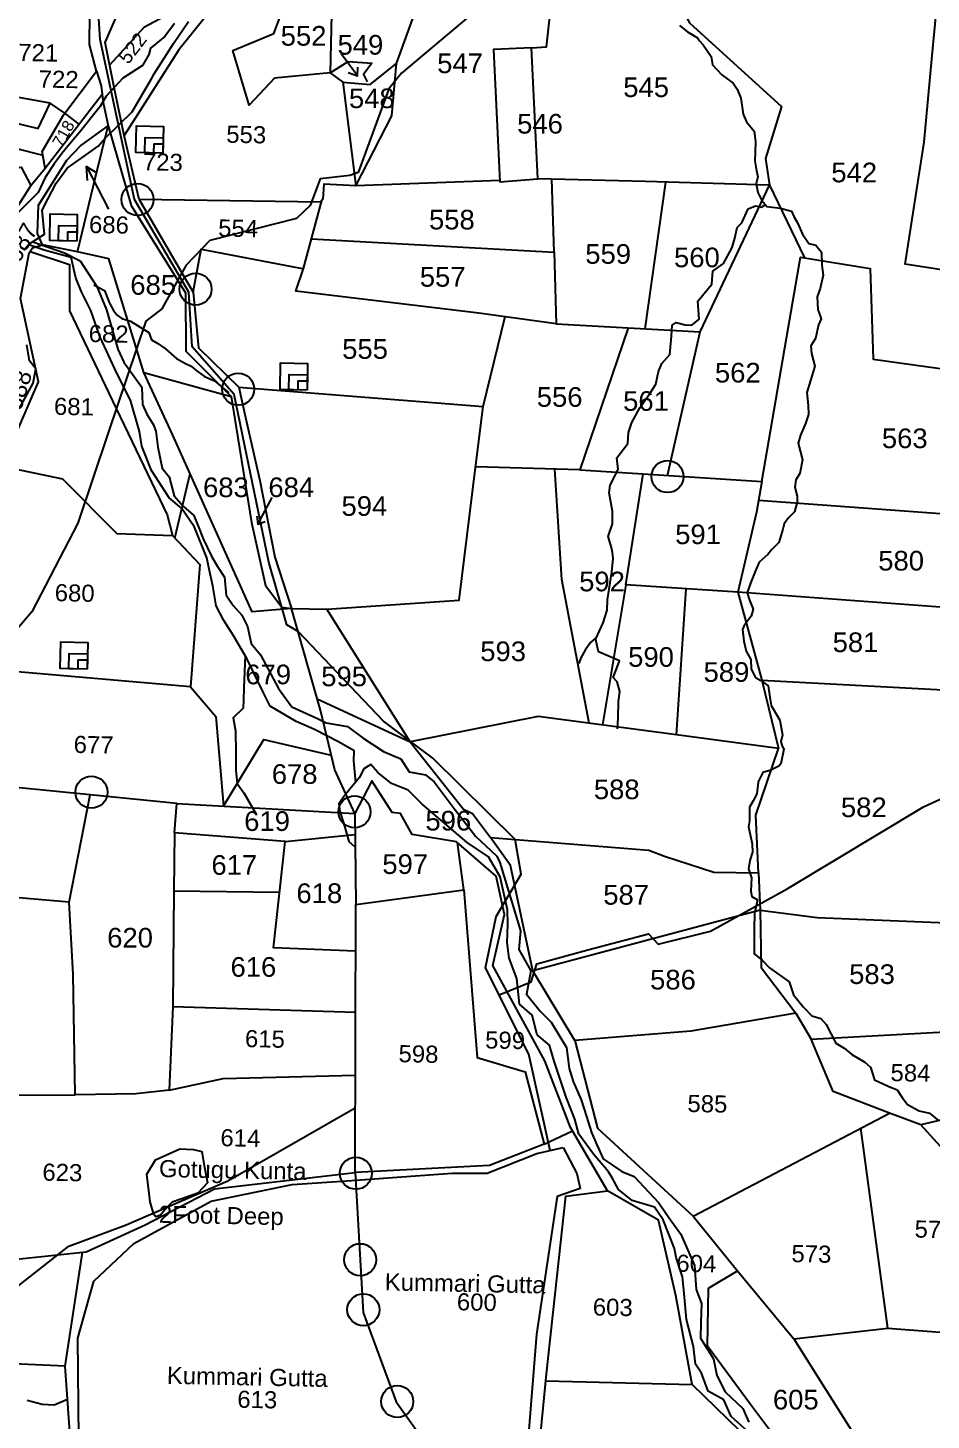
# Model space of a CAD drawing. Header units: inches. Extents: x 206739 to 240559, y 1587423 to 1599564.
# Drawn here: x 211284 to 212204, y 1588498 to 1589916 of the extents above; entities that cross this region are included whole.
import ezdxf

# ---------------------------------------------------------------- set-up
doc = ezdxf.new("R2010")
doc.units = ezdxf.units.IN
doc.header["$MEASUREMENT"] = 0
for name, color, linetype in [('BOUNDRY STONES', 240, 'Continuous'), ('PLOTS', 7, 'Continuous'), ('PLOTS NO', 7, 'Continuous'), ('ROADS', 1, 'Continuous'), ('STREAMS', 4, 'Continuous'), ('wells', 7, 'Continuous')]:
    doc.layers.add(name, color=color, linetype=linetype)
doc.styles.get("Standard").update_dxf_attribs({"font": 'arial.ttf'})

msp = doc.modelspace()

# ---------------------------------------------------------------- linework, layer by layer
at = {"layer": 'BOUNDRY STONES'}
for centre in [(211395.35072, 1589741.56542), (211454.60472, 1589650.16543), (211497.95384, 1589548.28978), (211935.33092, 1589459.31583), (211348.42206, 1589137.92399), (211616.50284, 1589117.95183), (211617.857, 1588749.81398), (211622.22817, 1588661.82022), (211625.42966, 1588610.88462), (211660.01397, 1588517.32597)]:
    msp.add_circle(centre, 16.31484, dxfattribs=at)
at = {"layer": 'PLOTS'}
for points in [[(212236.92126, 1589566.06772), (212238.39958, 1589666.30632), (212177.52365, 1589675.6637), (212196.63408, 1589799.98971), (212204.8557, 1589888.04172), (212208.52615, 1589927.35162), (212225.01416, 1590103.93528), (212292.39072, 1590102.30335)], [(211353.71123, 1589872.19646), (211346.37963, 1589899.40726), (211347.55242, 1589993.80907), (211310.48791, 1590006.51144), (211298.50861, 1590058.48244), (211346.21478, 1590085.35914)], [(211540.46276, 1590036.53302), (211505.47695, 1590011.03357), (211499.81402, 1589971.55201), (211437.5725, 1589893.89324), (211393.39566, 1589824.82215), (211381.71952, 1589806.56634), (211371.72205, 1589855.69458), (211362.40906, 1589901.45926), (211381.95544, 1589946.07581)], [(211591.80562, 1589870.48112), (211604.42436, 1589861.11406), (211632.31596, 1589858.71557), (211659.11667, 1589880.20582), (211683.92797, 1589948.56455), (211671.93996, 1590034.38945)], [(212039.23546, 1589756.23929), (211912.80245, 1589759.69962), (211803.21507, 1589762.69891), (211796.7026, 1589896.15149), (211812.10048, 1589896.9029), (211819.21642, 1589961.52549), (211824.33901, 1590008.04572), (211927.80035, 1590007.44063)], [(211594.47047, 1589989.61726), (211591.80562, 1589870.48112), (211534.97248, 1589864.97996), (211509.20671, 1589837.58647), (211492.63955, 1589893.19927), (211534.381, 1589910.57705), (211550.0588, 1589952.97076)], [(211367.06556, 1589878.57692), (211402.44007, 1589917.3317), (211441.32236, 1589938.16709), (211468.65918, 1589969.1806)], [(211936.5369, 1589960.18562), (211957.81306, 1589921.3294), (212051.27515, 1589836.07972), (212035.2129, 1589783.18474), (212039.23546, 1589756.23929), (212074.7978, 1589682.09842)], [(211796.7026, 1589896.15149), (211758.01606, 1589894.26359), (211764.58866, 1589759.57897), (211803.21507, 1589762.69891)], [(211591.80562, 1589870.48112), (211609.92128, 1589882.21605), (211634.20651, 1589880.50815), (211625.54313, 1589868.78186), (211629.3733, 1589861.52214)], [(211604.42436, 1589861.11406), (211617.88068, 1589755.4467), (211654.51168, 1589826.70928), (211659.11667, 1589880.20582)], [(211286.69656, 1589755.66254), (211301.17343, 1589773.57816), (211298.27487, 1589790.54762), (211320.38474, 1589828.26567), (211353.71123, 1589872.19646), (211358.46275, 1589857.20476), (211360.55505, 1589840.25094), (211365.44089, 1589816.44259)], [(211335.84275, 1589818.24034), (211321.20394, 1589829.34553), (211306.28372, 1589839.47511), (211223.19782, 1589854.68591), (211219.05527, 1589832.05806), (211294.108, 1589813.79332), (211306.28372, 1589839.47511)], [(211301.17343, 1589773.57816), (211359.5089, 1589848.72785)], [(211213.91227, 1589808.0185), (211298.94052, 1589786.65062)], [(211257.6757, 1589470.0967), (211294.65397, 1589555.76854), (211276.21554, 1589640.86846), (211284.9914, 1589687.22831), (211288.52743, 1589692.45813), (211298.49642, 1589695.50728), (211293.41892, 1589706.86593), (211294.49384, 1589735.82555), (211323.57175, 1589781.6712), (211337.3729, 1589796.34028), (211365.44089, 1589816.44259), (211389.00144, 1589735.41169), (211444.14432, 1589646.606), (211444.63012, 1589586.92158), (211490.80741, 1589540.95662), (211511.56287, 1589412.71675), (211525.63452, 1589348.36669), (211542.42199, 1589326.49343), (211552.34773, 1589324.85717)], [(211401.69913, 1589565.28422), (211366.04716, 1589681.22961), (211334.16205, 1589688.31961), (211352.58712, 1589764.25404), (211365.44089, 1589816.44259)], [(211617.88068, 1589755.4467), (211585.0835, 1589757.25314), (211584.23483, 1589741.84497), (211581.9007, 1589738.94982), (211397.07558, 1589741.62108), (211381.71952, 1589806.56634)], [(211196.31785, 1589750.04305), (211208.76927, 1589783.97894), (211264.77989, 1589758.90469), (211267.25754, 1589772.34734), (211276.77798, 1589774.57964), (211286.69656, 1589755.66254), (211268.96015, 1589727.80713)], [(211572.6751, 1589701.39305), (211819.97581, 1589687.83871), (211817.37599, 1589762.31134)], [(211764.52854, 1589760.81101), (211617.88068, 1589755.4467)], [(211821.94127, 1589614.97341), (211968.41038, 1589606.66062), (212039.23546, 1589756.23929)], [(211933.07062, 1589759.14491), (211912.18932, 1589609.85142)], [(211397.07558, 1589741.62108), (211437.19036, 1589672.66866), (211451.98003, 1589647.24704), (211460.15874, 1589690.79534), (211561.45634, 1589671.77085), (211564.62379, 1589671.17598), (211583.06777, 1589740.3974)], [(211334.16205, 1589688.31961), (211298.49642, 1589695.50728)], [(211285.90087, 1589688.57343), (211326.14041, 1589675.39525), (211325.95598, 1589628.21077), (211369.8869, 1589536.63736), (211425.62251, 1589420.45723), (211430.91993, 1589399.31434), (211458.76347, 1589369.81992), (211449.32683, 1589245.19965), (211475.11064, 1589214.94008), (211483.02264, 1589123.68396), (211523.92338, 1589191.72756), (211592.78426, 1589175.70663)], [(211819.97581, 1589687.83871), (211821.94127, 1589614.97341), (211743.24974, 1589625.8967), (211556.51254, 1589648.05593), (211564.62379, 1589671.17598)], [(212217.8737, 1589325.93843), (212006.84899, 1589341.49213), (211892.91485, 1589349.15518), (211910.53795, 1589462.14266), (212031.24616, 1589454.45995), (212056.40195, 1589600.29275), (212070.62913, 1589682.77038), (212141.82414, 1589671.29429), (212144.85193, 1589578.9014), (212305.75016, 1589556.47355)], [(211451.98003, 1589647.24704), (211457.47591, 1589590.4714), (211498.45168, 1589550.29136), (211505.38045, 1589519.6403), (211519.94895, 1589455.19309), (211535.42039, 1589377.32082), (211552.34773, 1589324.85717), (211588.19451, 1589324.16493), (211722.96677, 1589333.39512), (211739.37567, 1589466.03236), (211747.38096, 1589530.74117), (211769.74238, 1589622.21922)], [(211895.17582, 1589610.81702), (211846.10489, 1589466.23564), (211739.75993, 1589469.13843)], [(211935.24763, 1589460.56996), (211968.41038, 1589606.66062)], [(211552.34773, 1589324.85717), (211512.17015, 1589321.54915), (211431.15047, 1589502.18295), (211401.69913, 1589565.28422), (211490.80741, 1589540.95662)], [(211498.45168, 1589550.29136), (211747.38096, 1589530.74117)], [(211257.6757, 1589470.0967), (211319.13457, 1589456.89586), (211374.48604, 1589401.27224), (211430.91993, 1589399.31434)], [(211855.36663, 1589208.20088), (211827.62357, 1589354.55624), (211820.46888, 1589466.9354)], [(211433.33462, 1589396.75648), (211449.00794, 1589462.36964)], [(212031.24616, 1589454.45995), (212025.83892, 1589423.11317), (212006.84899, 1589341.49213), (212031.3981, 1589251.88745), (212048.18745, 1589182.32533), (211939.29938, 1589196.93754), (211803.56321, 1589215.15263), (211673.00225, 1589189.36357), (211588.19451, 1589324.16493)], [(211846.10489, 1589466.23564), (211910.53795, 1589462.14266)], [(212027.96976, 1589435.46606), (212333.95262, 1589413.00498)], [(211892.91485, 1589349.15518), (211868.88692, 1589206.38653)], [(211944.40252, 1589196.25273), (211954.40834, 1589345.01922)], [(212201.56991, 1588178.98003), (212175.47364, 1588363.93418), (212168.76779, 1588375.96179), (212133.8481, 1588398.85718), (212071.63921, 1588417.46191), (212020.98999, 1588476.04627), (211960.29311, 1588534.66546), (211943.6347, 1588625.25295), (211925.97955, 1588702.17933), (211874.29753, 1588731.95825), (211836.52478, 1588796.48034), (211810.34976, 1588864.48006), (211757.50912, 1588961.41868), (211769.29439, 1589013.52964), (211760.71272, 1589052.52335), (211720.43049, 1589087.33951), (211675.14675, 1589094.67427), (211663.30083, 1589116.20747), (211654.73969, 1589117.35237), (211634.02656, 1589149.58665), (211616.70434, 1589116.12779), (211596.47269, 1589160.59681), (211581.65063, 1589221.31615), (211552.34773, 1589324.85717)], [(211325.65272, 1589026.03706), (211135.22106, 1589042.37911), (210970.50196, 1589061.08831), (210943.68206, 1589077.9455), (210925.46879, 1589154.04129), (210942.27276, 1589192.96693), (210938.77522, 1589237.14677), (210980.40112, 1589259.89167), (211014.84289, 1589278.71106), (211068.72988, 1589293.27527), (211111.7832, 1589287.09691), (211113.8049, 1589217.40362), (211130.08428, 1589141.8978), (211215.15655, 1589138.5281), (211230.50128, 1589146.90052)], [(211449.32683, 1589245.19965), (211253.19166, 1589262.31515)], [(212031.3981, 1589251.88745), (212215.95358, 1589242.21349)], [(211578.33478, 1589233.03259), (211673.00225, 1589189.36357)], [(211673.00225, 1589189.36357), (211727.30281, 1589120.66791), (211736.53779, 1589116.19357), (211754.9476, 1589091.73289), (211916.26115, 1589078.99269), (211932.22037, 1589072.8465), (211982.33244, 1589056.55387), (212027.8747, 1589055.91769), (212025.35352, 1589114.59006), (212048.18745, 1589182.32533)], [(211156.85535, 1589140.8374), (211135.22106, 1589042.37911), (211124.58371, 1588829.05877), (211331.86974, 1588829.64517)], [(211435.31647, 1589126.38048), (211347.22873, 1589135.20582), (211230.50128, 1589146.90052)], [(211427.68193, 1588834.51688), (211393.5585, 1588830.73456), (211331.86974, 1588829.64517), (211329.7064, 1588952.14772), (211325.65272, 1589026.03706), (211347.22873, 1589135.20582)], [(211545.86875, 1589087.76086), (211433.02054, 1589096.40403), (211435.31647, 1589126.38048), (211616.70434, 1589116.12779)], [(211616.70434, 1589116.12779), (211617.72427, 1589023.55816), (211727.87877, 1589038.61951), (211721.32277, 1589086.56831)], [(211433.02054, 1589096.40403), (211432.23897, 1589037.53401), (211540.11178, 1589036.10187)], [(211617.59922, 1588976.07499), (211533.81076, 1588979.56092), (211545.86875, 1589087.76086), (211616.94002, 1589094.73766)], [(212027.8747, 1589055.91769), (212029.51663, 1589017.70705), (211798.10922, 1588955.99978), (211775.44646, 1589063.42618), (211754.9476, 1589091.73289)], [(211432.23897, 1589037.53401), (211431.25957, 1588919.81476), (211617.43505, 1588913.73145)], [(211727.87877, 1589038.61951), (211741.3788, 1588867.72414), (211790.43364, 1588853.29474), (211809.60995, 1588779.62169), (211838.49435, 1588793.116)], [(211809.60995, 1588779.62169), (211753.85334, 1588757.85497), (211617.0052, 1588750.50667), (211617.72427, 1589023.55816)], [(212029.51663, 1589017.70705), (212087.60154, 1589010.33579), (212228.33549, 1589004.70845)], [(212029.51663, 1589017.70705), (212030.84374, 1588959.55365), (212066.12292, 1588912.93812), (212081.62679, 1588886.23748)], [(212066.12292, 1588912.93812), (211958.97905, 1588894.5875), (211841.03009, 1588885.21402), (211798.10922, 1588955.99978)], [(211431.25957, 1588919.81476), (211427.68193, 1588834.51688), (211482.77324, 1588846.24946), (211617.2668, 1588849.84461)], [(211841.03009, 1588885.21402), (211863.98845, 1588795.70009), (211961.33681, 1588706.295), (212161.57264, 1588811.16426)], [(212261.22155, 1588815.19474), (212193.35092, 1588799.09148), (212161.57264, 1588811.16426), (212103.87595, 1588833.08362), (212081.62679, 1588886.23748), (212242.88447, 1588895.19085)], [(211245.9419, 1588829.40208), (211239.65888, 1588659.1208), (211343.24381, 1588669.69794), (211403.06985, 1588697.42339), (211473.81803, 1588734.03111), (211617.0052, 1588750.50667), (211625.11162, 1588608.17114), (211659.03716, 1588516.9652), (211708.77142, 1588447.25733), (211736.77935, 1588407.19957), (211804.56401, 1588398.30652), (211806.31897, 1588486.2696), (211708.77142, 1588447.25733)], [(211961.33681, 1588706.295), (212006.64429, 1588650.50703), (212064.03905, 1588581.14181), (212159.71396, 1588592.09114), (212132.22867, 1588795.79598)], [(212159.71396, 1588592.09114), (212301.89607, 1588581.34756), (212272.55991, 1588650.24383), (212236.33088, 1588751.58036), (212193.35092, 1588799.09148)], [(211806.31897, 1588486.2696), (211811.8555, 1588545.55923), (211831.77874, 1588726.4858), (211874.29753, 1588731.95825)], [(211321.59384, 1588553.28554), (211057.55362, 1588565.25277), (211044.56654, 1588614.99001), (211032.45765, 1588661.36401), (211191.65541, 1588656.84839), (211239.65888, 1588659.1208)], [(211330.65457, 1588428.893), (211321.59384, 1588553.28554), (211339.42526, 1588669.30802)], [(212161.77911, 1588425.61398), (212086.77735, 1588431.08841), (212080.80847, 1588432.90381), (212019.64917, 1588514.39477), (211976.08535, 1588573.74818), (211976.96097, 1588632.79676), (212006.64429, 1588650.50703)], [(212064.03905, 1588581.14181), (212125.68003, 1588483.05627), (212161.77911, 1588425.61398), (212227.29777, 1588328.13746), (212255.3035, 1588305.82452), (212331.91325, 1588298.11797)], [(211811.18247, 1588538.35185), (211960.29311, 1588534.66546)]]:
    msp.add_lwpolyline(points, dxfattribs=at)
at = {"layer": 'PLOTS NO'}
for points in [[(211619.50905, 1589867.62028), (211602.90237, 1589890.01128)], [(211610.02614, 1589870.73547), (211619.50905, 1589867.62028), (211619.92122, 1589876.28636)], [(211344.41777, 1589760.98036), (211343.28833, 1589775.22647), (211352.36111, 1589769.70032)], [(211343.28833, 1589775.22647), (211365.97201, 1589731.85268)], [(211517.93723, 1589410.99515), (211532.69302, 1589438.12399)], [(211517.10022, 1589419.18171), (211517.93723, 1589410.99515), (211525.28349, 1589413.50313)]]:
    msp.add_lwpolyline(points, dxfattribs=at)
at = {"layer": 'ROADS'}
for points in [[(211815.64311, 1588772.9282), (211794.08486, 1588871.19778), (211749.90154, 1588959.09473), (211760.75687, 1589011.44535), (211786.16284, 1589054.57637), (211780.00663, 1589089.75378), (211696.12201, 1589172.72444), (211646.06208, 1589210.22435), (211558.97595, 1589301.43652), (211547.49222, 1589308.4996), (211529.13272, 1589372.35145), (211493.87807, 1589542.81163), (211450.97519, 1589591.32962), (211447.62091, 1589647.04097), (211392.32997, 1589741.42638), (211357.25917, 1589904.36706), (211351.06758, 1590005.80463), (211326.90067, 1590100.63064)], [(211734.63959, 1589929.40792), (211664.2548, 1589870.30998), (211651.50169, 1589854.3594), (211620.3065, 1589769.17062), (211611.53591, 1589765.96805), (211581.43225, 1589762.46763), (211571.13676, 1589735.51367), (211557.51903, 1589722.27662), (211469.00967, 1589699.71515), (211444.79365, 1589674.76999), (211438.96036, 1589663.95124), (211420.33394, 1589630.26794), (211403.76603, 1589617.49176), (211365.40157, 1589503.75198), (211334.44246, 1589411.96696), (211287.79523, 1589321.72697), (211262.9821, 1589292.30469)], [(211763.68886, 1588931.66666), (211796.42746, 1588944.94886), (211802.00777, 1588963.18156), (211854.09154, 1588977.53571), (211915.99211, 1588993.83549), (211925.80315, 1588983.27525), (211979.09733, 1588996.32065), (212057.08618, 1589039.63119), (212196.02131, 1589123.05757), (212303.92697, 1589172.66054), (212360.35872, 1589209.12425)], [(210691.37263, 1588071.33692), (210810.83862, 1588162.16277), (210887.24687, 1588204.05386), (210966.70707, 1588283.23684), (210998.96317, 1588346.33901), (211081.55166, 1588462.19528), (211215.25727, 1588589.48657), (211325.47577, 1588675.56294), (211383.97786, 1588697.15009), (211487.49573, 1588742.14802), (211617.17885, 1588816.44642)], [(211828.95702, 1588775.9541), (211842.96571, 1588749.48158), (211846.22838, 1588734.36656), (211822.95546, 1588726.16486), (211801.6828, 1588585.88657), (211794.0937, 1588488.51861), (211692.37121, 1588405.621), (211581.67015, 1588351.56577), (211351.43662, 1588435.15593), (211335.48997, 1588479.48715), (211334.76994, 1588581.7961), (211350.99414, 1588639.93342), (211391.63731, 1588678.45141), (211470.40841, 1588721.5316), (211552.86461, 1588738.23995), (211608.70534, 1588742.28131), (211715.852, 1588750.03584), (211751.51648, 1588750.06562), (211802.3292, 1588769.9023), (211828.95702, 1588775.9541)]]:
    msp.add_lwpolyline(points, dxfattribs=at)
at = {"layer": 'STREAMS'}
for points in [[(211433.14305, 1589920.92111), (211423.16015, 1589907.69962), (211408.7665, 1589895.73909), (211407.02213, 1589889.30245), (211400.32106, 1589877.83907), (211388.83985, 1589870.51205), (211380.45182, 1589865.15903), (211363.51526, 1589846.61873), (211357.37476, 1589836.22299), (211335.7976, 1589809.41019), (211324.46667, 1589795.87949), (211318.2792, 1589788.4908), (211310.58063, 1589777.91248), (211301.40352, 1589764.07057), (211294.3544, 1589748.57), (211284.7208, 1589739.0505), (211272.08907, 1589726.56838)], [(211279.51036, 1589689.92883), (211284.82491, 1589696.10615), (211300.70199, 1589706.14127), (211298.40339, 1589730.52019), (211304.1643, 1589742.02318), (211312.50721, 1589758.17727), (211323.87937, 1589773.44329), (211341.00605, 1589785.55636), (211355.32755, 1589795.68544), (211362.4073, 1589804.12569), (211390.10533, 1589830.67798), (211401.85563, 1589851.19069), (211409.84217, 1589865.13293), (211412.43172, 1589869.65355), (211432.03539, 1589900.30416), (211447.39458, 1589922.91605)], [(211947.43937, 1589918.64664), (211955.53715, 1589912.39404), (211965.74732, 1589906.10057), (211967.8056, 1589903.24718), (211971.7144, 1589898.95119), (211979.78355, 1589887.12368), (211981.02887, 1589878.65862), (211990.69287, 1589868.38969), (212002.27076, 1589859.9596), (212006.14788, 1589854.02293), (212009.96164, 1589844.80491), (212012.23134, 1589828.58255), (212015.83773, 1589820.77532), (212023.4081, 1589811.11998), (212024.84759, 1589800.54095), (212024.63033, 1589789.29048), (212024.23267, 1589780.85721), (212025.91592, 1589770.74241), (212027.44122, 1589764.61672), (212025.43227, 1589757.8558), (212027.13301, 1589748.52684), (212031.2043, 1589740.47614), (212036.48516, 1589734.27793), (212050.3069, 1589732.60416), (212061.524, 1589729.80833), (212064.00191, 1589724.36768), (212067.63074, 1589717.73238), (212072.81222, 1589706.37765), (212079.20345, 1589696.87536), (212086.44386, 1589694.85975), (212092.26235, 1589687.7824), (212092.4783, 1589674.64785), (212093.92684, 1589664.53758), (212090.60836, 1589650.76785), (212087.62869, 1589642.38438), (212088.5533, 1589629.47057), (212091.89311, 1589620.0272), (212089.19341, 1589613.98311), (212085.86031, 1589599.83576), (212081.25558, 1589592.4216), (212081.81035, 1589584.6733), (212085.31716, 1589571.70963), (212081.04607, 1589557.25487), (212077.02981, 1589544.92593), (212078.41951, 1589531.76865), (212078.94712, 1589522.61408), (212075.71463, 1589513.29764), (212070.78939, 1589501.43466), (212068.28367, 1589493.27653), (212072.65671, 1589476.54462), (212070.02815, 1589462.63436), (212066.14133, 1589455.90976), (212065.06198, 1589448.66196), (212067.23275, 1589439.47566), (212067.34525, 1589433.14269), (212064.57767, 1589423.58284), (212058.11335, 1589417.14244), (212054.0054, 1589411.12555), (212052.72755, 1589405.75736), (212048.67376, 1589392.32369), (212041.24778, 1589384.72951), (212037.6364, 1589380.10982), (212028.7931, 1589372.07408), (212024.61725, 1589362.54141), (212019.92652, 1589350.67391), (212016.45027, 1589340.89323), (212018.65274, 1589333.34762), (212022.46593, 1589324.16052), (212020.45226, 1589317.16526), (212013.45969, 1589307.68699), (212011.50486, 1589303.73866), (212012.91719, 1589291.75337), (212015.53476, 1589281.38602), (212020.07075, 1589273.09191), (212020.35007, 1589263.23871), (212024.88173, 1589254.71025), (212030.22162, 1589251.55899), (212037.88466, 1589246.10343), (212039.12093, 1589237.16968), (212039.73473, 1589232.46839), (212040.7906, 1589226.35171), (212042.8353, 1589222.79515), (212049.65522, 1589211.17435), (212052.4215, 1589196.34919), (212050.87745, 1589189.34486), (212052.19972, 1589184.86438), (212053.78404, 1589181.78564), (212050.67735, 1589166.89444), (212048.51517, 1589164.35698), (212040.45295, 1589160.29216), (212032.42241, 1589157.86809), (212027.54695, 1589148.58337), (212027.5379, 1589148.11462), (212026.13332, 1589136.18365), (212022.47667, 1589129.22011), (212018.82908, 1589122.72533), (212018.79675, 1589108.89214), (212017.74003, 1589102.81625), (212021.62449, 1589085.24068), (212021.93096, 1589076.79382), (212019.18601, 1589068.40581), (212017.84498, 1589059.75626), (212020.9546, 1589050.55184), (212020.22718, 1589037.20101), (212021.06192, 1589031.79202), (212026.86402, 1589028.26812), (212024.01496, 1589014.48933), (212023.48152, 1588999.02446), (212023.5216, 1588988.94145), (212023.68777, 1588973.22864), (212031.55657, 1588966.82866), (212039.15758, 1588959.17879), (212059.07701, 1588944.96024), (212063.74832, 1588931.50515), (212073.83629, 1588918.88332), (212082.16265, 1588910.11312), (212091.50659, 1588907.58796), (212096.78745, 1588901.38969), (212101.99608, 1588891.4413), (212106.74887, 1588882.20514), (212115.3387, 1588877.11533), (212123.20176, 1588870.86719), (212136.2015, 1588863.11306), (212142.20479, 1588857.83877), (212146.18555, 1588845.10044), (212159.91225, 1588838.50464), (212169.32837, 1588834.68591), (212174.34302, 1588826.85148), (212179.84068, 1588819.71116), (212191.45931, 1588813.3905), (212201.98133, 1588811.07709), (212211.69492, 1588803.38642)], [(211862.2655, 1589294.18824), (211869.75826, 1589310.39107), (211873.83981, 1589323.45602), (211874.03818, 1589333.72821), (211878.41037, 1589361.84317), (211879.87865, 1589375.91451), (211879.27636, 1589381.90062), (211878.18156, 1589387.17929), (211874.81346, 1589398.44148), (211879.36888, 1589411.25833), (211879.37885, 1589424.16295), (211875.91085, 1589442.87018), (211876.78071, 1589450.7397), (211884.9846, 1589466.59274), (211883.54068, 1589478.56952), (211894.83926, 1589493.11987), (211895.53456, 1589504.33838), (211898.84314, 1589514.55058), (211907.02857, 1589529.44812), (211917.85958, 1589545.01147), (211923.28873, 1589553.50983), (211926.16957, 1589566.35901), (211929.45247, 1589574.60268), (211937.76652, 1589583.7623), (211939.32246, 1589602.37251), (211940.01776, 1589613.59102), (211944.14028, 1589616.37917), (211953.42438, 1589613.81012), (211960.11847, 1589613.44188), (211967.65935, 1589619.74867), (211966.09604, 1589637.94113), (211980.57542, 1589655.27809), (211981.54696, 1589668.4031), (211992.46948, 1589676.31739), (212001.16107, 1589692.63907), (212003.738, 1589702.14837), (212006.09865, 1589712.85679), (212010.98031, 1589717.78108), (212017.27541, 1589732.19922), (212024.98642, 1589734.91807), (212030.94424, 1589733.60814), (212034.82282, 1589736.16197)], [(211617.75606, 1589147.67922), (211615.87093, 1589169.90048), (211616.06721, 1589180.06476), (211600.04265, 1589189.15574), (211575.75235, 1589201.64162), (211556.93388, 1589209.86216), (211530.39246, 1589225.62683), (211523.71085, 1589239.15926), (211506.76907, 1589273.95524), (211492.88091, 1589297.79483), (211483.45, 1589312.76688), (211475.40713, 1589327.71213), (211472.09809, 1589348.11216), (211469.554, 1589360.17816), (211466.111, 1589376.74597), (211453.29095, 1589407.95993), (211440.23873, 1589427.16158), (211427.47986, 1589437.57604), (211409.50772, 1589465.65423), (211399.8015, 1589490.33746), (211397.31075, 1589505.17549), (211388.16345, 1589537.12005), (211374.34648, 1589564.6558), (211357.4692, 1589601.49432), (211347.80759, 1589628.48762), (211338.45699, 1589647.61779), (211332.70965, 1589661.59431), (211327.84834, 1589682.37083), (211300.31481, 1589689.88485), (211284.11181, 1589695.72542)], [(211288.64843, 1589698.52281), (211320.97804, 1589687.33988), (211337.05759, 1589678.92014), (211353.91261, 1589653.08809), (211363.89502, 1589629.22044), (211375.25495, 1589588.97926), (211381.4941, 1589575.89398), (211399.64877, 1589550.47951), (211400.43466, 1589532.70822), (211405.04078, 1589522.75474), (211411.60557, 1589511.91787), (211414.0253, 1589505.67063), (211416.24897, 1589489.2807), (211420.63746, 1589468.0577), (211427.52265, 1589459.18759), (211432.79471, 1589439.68644), (211442.18105, 1589428.79509), (211452.73412, 1589419.85414), (211457.31848, 1589408.7737), (211462.1523, 1589395.99738), (211470.84383, 1589378.35524), (211476.84983, 1589367.81103), (211483.97905, 1589356.96333), (211485.60759, 1589338.45541), (211492.74206, 1589327.88942), (211501.58593, 1589318.13598), (211507.57561, 1589306.74653), (211511.19373, 1589289.48423), (211520.84586, 1589277.74224), (211539.15655, 1589243.66617), (211552.62285, 1589224.80444), (211578.64524, 1589213.0282), (211587.59228, 1589208.62772), (211609.36312, 1589204.96117), (211625.21731, 1589192.81753), (211646.12821, 1589179.44893), (211663.48003, 1589171.78588), (211672.25861, 1589158.65157), (211688.85094, 1589155.5127), (211697.4671, 1589148.58211), (211719.09265, 1589119.82276), (211739.87383, 1589092.75953), (211755.22248, 1589078.56488), (211761.35979, 1589072.77361), (211764.35736, 1589066.19202), (211785.45726, 1588996.58684), (211783.71441, 1588977.79079), (211796.17098, 1588955.96498), (211791.57227, 1588932.17219), (211805.49667, 1588914.91058), (211816.77798, 1588903.67043), (211832.39524, 1588877.77019), (211835.20573, 1588856.58993), (211839.08652, 1588843.19635), (211847.46726, 1588824.66407), (211852.65629, 1588807.57122), (211857.86323, 1588791.39649), (211863.14092, 1588778.89447), (211869.7625, 1588764.5295), (211888.833, 1588751.76119), (211901.14914, 1588746.47147), (211925.99575, 1588719.9286), (211938.97417, 1588701.30746), (211948.83198, 1588687.79853), (211962.93247, 1588655.83721), (211964.30173, 1588631.46991), (211970.00374, 1588617.12263), (211969.1716, 1588597.84971), (211968.8613, 1588581.88109), (211982.25517, 1588560.95565), (211985.60524, 1588543.89825), (211994.02164, 1588527.20234), (212012.09279, 1588510.31992), (212018.26344, 1588496.42292)], [(211350.98975, 1589654.51421), (211361.69777, 1589648.85519), (211367.02078, 1589635.95507), (211370.78028, 1589628.6492), (211374.58255, 1589623.56814), (211379.35263, 1589620.50851), (211388.21478, 1589617.74083), (211395.55558, 1589613.14779), (211406.93473, 1589606.06575), (211409.58003, 1589598.7814), (211416.0069, 1589594.9479), (211424.07267, 1589589.41353), (211435.22372, 1589579.66358), (211444.41423, 1589574.66393), (211449.93416, 1589571.96079), (211454.86495, 1589567.59975), (211463.47311, 1589561.3131), (211473.97394, 1589556.84449), (211488.25499, 1589544.63541)], [(211274.83753, 1589528.4906), (211289.20613, 1589554.62742), (211291.80383, 1589568.92299), (211285.53822, 1589577.08769), (211282.57449, 1589593.52743)], [(211884.43528, 1589202.56073), (211884.89144, 1589213.78392), (211885.44889, 1589230.26262), (211886.84355, 1589240.5117), (211883.92249, 1589250.36621), (211879.93856, 1589254.74474), (211882.96167, 1589262.57268), (211886.24698, 1589271.59038), (211865.12198, 1589280.9893), (211862.0402, 1589294.90948), (211856.68928, 1589290.47224), (211851.5085, 1589282.44708), (211847.05457, 1589274.8858), (211844.78618, 1589268.95512)], [(211505.1409, 1589276.75005), (211503.75899, 1589244.46136), (211503.21517, 1589231.7549), (211502.86206, 1589223.50432), (211492.80799, 1589213.6502), (211495.29595, 1589200.52402), (211495.45663, 1589177.84946), (211495.5229, 1589168.49863), (211495.58333, 1589159.97127), (211496.9766, 1589146.89816), (211503.80983, 1589137.23713), (211516.18278, 1589115.56294)], [(212020.54593, 1588483.73772), (212000.27166, 1588502.25146), (211992.49203, 1588519.16884), (211976.73669, 1588527.85666), (211969.85328, 1588546.20217), (211963.95443, 1588555.56695), (211961.69567, 1588573.53407), (211954.67746, 1588600.74128), (211952.29668, 1588627.38341), (211950.60026, 1588644.47245), (211944.02841, 1588663.96831), (211942.47055, 1588673.24919), (211930.85837, 1588702.26424), (211922.13248, 1588715.15264), (211899.10848, 1588722.24632), (211885.42367, 1588733.20682), (211878.99636, 1588745.18361), (211875.0618, 1588751.33043), (211860.0133, 1588769.17864), (211844.77621, 1588789.70912), (211840.7254, 1588804.81997), (211837.69264, 1588812.68389), (211832.18368, 1588827.24475), (211819.80842, 1588864.09209), (211814.91162, 1588880.37557), (211802.37321, 1588890.73586), (211797.25952, 1588910.78171), (211784.4486, 1588922.01448), (211781.7329, 1588948.35328), (211774.02582, 1588969.02743), (211772.01763, 1588984.96606), (211772.65845, 1589003.16626), (211772.36996, 1589018.20446), (211764.89887, 1589051.7778), (211752.84521, 1589072.24674), (211731.11847, 1589086.54257), (211685.44384, 1589125.73395), (211670.95209, 1589139.89006), (211654.00572, 1589146.86637), (211640.3209, 1589157.82695), (211632.95273, 1589166.06373), (211625.92328, 1589161.86316), (211621.10869, 1589152.41619), (211611.6246, 1589141.03575), (211605.98653, 1589133.91742), (211600.33711, 1589126.22117), (211601.62785, 1589118.10174), (211605.17252, 1589106.75884), (211607.08659, 1589100.94005), (211610.5886, 1589087.72798), (211616.28173, 1589082.7035)], [(211412.06099, 1588707.76407), (211408.45629, 1588720.66053), (211404.98531, 1588748.78641), (211413.61804, 1588763.45721), (211438.4021, 1588774.68314), (211452.36024, 1588774.09286), (211460.83011, 1588772.00526), (211462.55498, 1588761.55013), (211466.7952, 1588740.04625), (211456.96045, 1588729.65396), (211439.50138, 1588723.57769), (211430.61143, 1588720.54262), (211423.0702, 1588712.51112), (211418.77853, 1588707.02308), (211413.91207, 1588705.40173), (211412.06099, 1588707.76407)], [(211283.1533, 1588518.62), (211298.24714, 1588514.59946), (211310.60851, 1588514.12765), (211324.02358, 1588519.92821)]]:
    msp.add_lwpolyline(points, dxfattribs=at)
at = {"layer": 'wells', "color": 0}
for points in [[(211421.33052, 1589788.84363), (211393.79681, 1589789.37533), (211394.32138, 1589816.53931), (211421.85509, 1589816.0076)], [(211421.33052, 1589788.84363), (211402.73949, 1589789.20264), (211403.04151, 1589804.84246), (211421.63255, 1589804.48344)], [(211421.33052, 1589788.84363), (211412.10985, 1589789.02169), (211412.28983, 1589798.34137), (211421.5105, 1589798.16331)], [(211333.55576, 1589699.11697), (211306.02205, 1589699.64868), (211306.54662, 1589726.81266), (211334.08033, 1589726.28095)], [(211333.55576, 1589699.11697), (211314.96473, 1589699.47599), (211315.26675, 1589715.1158), (211333.85779, 1589714.75679)], [(211333.55576, 1589699.11697), (211324.33509, 1589699.29504), (211324.51507, 1589708.61472), (211333.73574, 1589708.43666)], [(211568.18532, 1589547.44716), (211540.65161, 1589547.97887), (211541.17618, 1589575.14285), (211568.70989, 1589574.61114)], [(211568.18532, 1589547.44716), (211549.59429, 1589547.80617), (211549.89631, 1589563.44599), (211568.48734, 1589563.08697)], [(211568.18532, 1589547.44716), (211558.96465, 1589547.62522), (211559.14462, 1589556.94491), (211568.36529, 1589556.76684)], [(211344.13336, 1589263.28763), (211316.59965, 1589263.81934), (211317.12422, 1589290.98332), (211344.65793, 1589290.45161)], [(211344.13336, 1589263.28763), (211325.54233, 1589263.64665), (211325.84435, 1589279.28646), (211344.43538, 1589278.92745)], [(211344.13336, 1589263.28763), (211334.91269, 1589263.46569), (211335.09266, 1589272.78538), (211344.31333, 1589272.60732)]]:
    msp.add_lwpolyline(points, close=True, dxfattribs=at)

# ---------------------------------------------------------------- texts
at = {"layer": 'PLOTS'}
for s, height, rotation, p in [('522', 14.047607, 52.46902811, (211385.90512, 1589878.37582)), ('721', 17.440824, 358.89368629, (211273.77881, 1589882.68793)), ('722', 17.440824, 358.89368629, (211294.59053, 1589855.62815)), ('718', 11.90008, 60.2478951, (211318.12136, 1589793.62432)), ('553', 17.440824, 358.89368629, (211485.67853, 1589799.39381)), ('723', 17.440824, 358.89368629, (211400.75494, 1589771.28247)), ('686', 17.440824, 358.89368629, (211345.8366, 1589707.48172)), ('687', 17.440824, 60.78651896, (211274.69681, 1589675.6443)), ('554', 17.440824, 358.89368629, (211477.43802, 1589703.87513)), ('682', 17.440824, 358.89368629, (211345.50512, 1589596.39695)), ('688', 17.440824, 73.22976415, (211276.57903, 1589525.27352)), ('681', 17.440824, 358.89368629, (211310.14456, 1589522.30344)), ('680', 17.440824, 358.89368629, (211310.93085, 1589332.47354)), ('677', 17.440824, 358.89368629, (211330.21479, 1589177.9672)), ('615', 17.440824, 358.89368629, (211504.71629, 1588878.35863)), ('599', 17.440824, 358.89368629, (211749.33191, 1588876.99047)), ('598', 17.440824, 358.89368629, (211661.15207, 1588862.99337)), ('584', 17.440824, 358.89368629, (212162.32074, 1588843.7119)), ('585', 17.440824, 358.89368629, (211955.45305, 1588812.29355)), ('614', 17.440824, 358.89368629, (211479.69448, 1588777.43294)), ('623', 17.440824, 358.89368629, (211298.38519, 1588742.34992)), ('Gotugu Kunta', 17.4408238, 358.89368629, (211417.09369, 1588746.00154)), ('2Foot Deep', 17.440824, 358.89368629, (211416.92107, 1588699.43943)), ('574', 17.440824, 358.89368629, (212186.83498, 1588684.4079)), ('573', 17.440824, 358.89368629, (212061.37782, 1588659.38952)), ('604', 17.440824, 358.89368629, (211944.14964, 1588649.60967)), ('Kummari Gutta', 17.4408238, 358.89368629, (211647.10214, 1588630.59261)), ('600', 17.440824, 358.89368629, (211720.57636, 1588610.31189)), ('603', 17.440824, 358.89368629, (211859.03041, 1588605.05267)), ('Kummari Gutta', 17.4408238, 358.89368629, (211425.14702, 1588535.37075)), ('613', 17.440824, 358.89368629, (211496.93124, 1588511.06328))]:
    msp.add_text(s, height=height, rotation=rotation, dxfattribs=at).set_placement(p)
for s, p in [('552', (211541.25899, 1589898.20826)), ('549', (211599.14529, 1589889.06454)), ('547', (211700.64089, 1589870.24991)), ('545', (211890.20501, 1589845.86803)), ('548', (211610.78738, 1589834.5788)), ('546', (211782.09575, 1589808.66585)), ('542', (212102.12806, 1589759.04383)), ('558', (211692.3002, 1589711.02366)), ('559', (211851.52639, 1589676.06681)), ('560', (211941.91674, 1589672.5481)), ('557', (211682.95186, 1589652.75979)), ('685', (211388.03334, 1589644.57673)), ('555', (211603.86673, 1589579.29651)), ('562', (211983.56342, 1589555.16132)), ('556', (211802.1084, 1589530.43608)), ('561', (211890.04451, 1589526.31862)), ('563', (212153.62829, 1589488.32516)), ('683', (211462.13775, 1589438.40772)), ('684', (211528.70017, 1589438.46233)), ('594', (211603.18328, 1589419.37907)), ('591', (211943.08952, 1589390.54876)), ('580', (212149.94025, 1589363.6813)), ('592', (211845.27513, 1589342.49609)), ('581', (212103.49918, 1589280.62463)), ('593', (211744.52645, 1589271.40597)), ('590', (211895.16813, 1589265.66301)), ('679', (211505.20052, 1589247.83135)), ('589', (211971.99591, 1589250.34107)), ('595', (211582.54639, 1589245.82288)), ('678', (211532.18218, 1589146.41321)), ('588', (211860.24787, 1589130.83339)), ('582', (212111.91081, 1589112.51776)), ('619', (211504.06641, 1589098.45413)), ('596', (211688.66988, 1589098.9256)), ('617', (211470.69939, 1589053.80118)), ('597', (211644.78685, 1589054.65903)), ('618', (211557.28432, 1589025.05604)), ('587', (211869.85087, 1589023.40587)), ('620', (211364.52085, 1588979.74429)), ('616', (211490.13357, 1588949.97949)), ('586', (211917.50582, 1588937.00884)), ('583', (212120.28817, 1588942.62051)), ('605', (212042.67626, 1588509.31104))]:
    msp.add_text(s, height=20, dxfattribs=at).set_placement(p)

doc.saveas('drawing.dxf')
